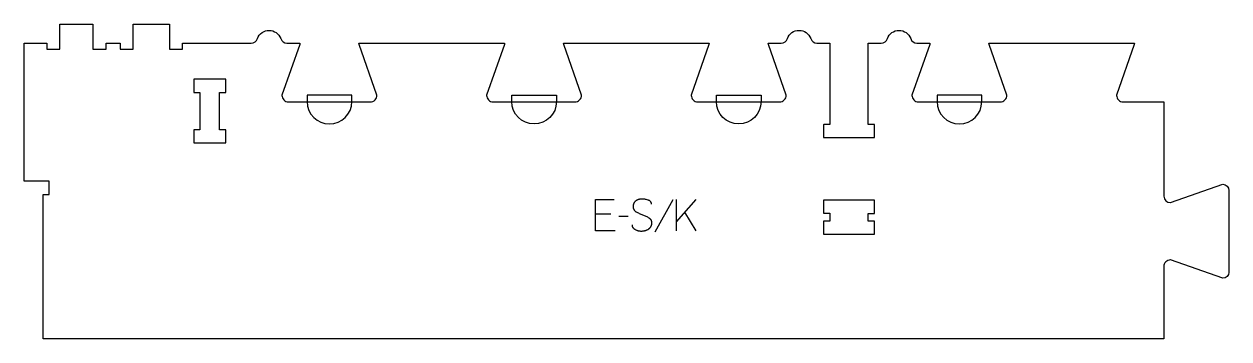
# Model space of a CAD drawing. Extents: x -546 to 601, y -133 to 166.
import ezdxf

# ---------------------------------------------------------------- set-up
doc = ezdxf.new("R2010")
doc.units = 0
for name, color, linetype in [('1_ANYTOOL_1MMDEEP_LABELS_S', 2, 'CONTINUOUS'), ('3_ANYTOOL_CUTTHROUGH_INSID', 4, 'CONTINUOUS'), ('4_ANYTOOL_CUTTHROUGH_OUTSI', 5, 'CONTINUOUS'), ('5_ANYTOOL_HALF_MILL_9MM_IN', 3, 'CONTINUOUS')]:
    doc.layers.add(name, color=color, linetype=linetype)

msp = doc.modelspace()

# ---------------------------------------------------------------- linework, layer by layer
at = {"layer": '1_ANYTOOL_1MMDEEP_LABELS_S'}
for p, q in [((71.6, -1), (54.4, -31.8)), ((75, -21.9), (93.9, -0.5)), ((75, -30.5), (75, -0.5)), ((12.5, -14.5), (-2.1, -14.5)), ((29, -16.7), (20.2, -16.7)), ((93.9, -30.5), (83.1, -12.7))]:
    msp.add_line(p, q, dxfattribs=at)
for points in [[(16.8, -30.5), (-2.1, -30.5), (-2.1, -0.5), (15.7, -0.5)], [(51.3, -5.1), (51.2, -4.9), (51.2, -4.8), (51.2, -4.8), (51.2, -4.7), (51.2, -4.6), (51.2, -4.5), (51.2, -4.4), (51.2, -4.3), (51.2, -4.2), (51.2, -4.1), (51.1, -4.1), (51.1, -4), (51.1, -3.9), (51.1, -3.8), (51, -3.7), (51, -3.7), (51, -3.6), (51, -3.5), (50.9, -3.4), (50.9, -3.4), (50.9, -3.3), (50.8, -3.2), (50.8, -3.1), (50.7, -3.1), (50.7, -3), (50.7, -2.9), (50.6, -2.9), (50.6, -2.8), (50.5, -2.7), (50.5, -2.7), (50.4, -2.6), (50.4, -2.5), (50.3, -2.5), (50.3, -2.4), (50.2, -2.4), (50.1, -2.3), (50.1, -2.3), (50, -2.2), (50, -2.1), (49.9, -2.1), (49.8, -2), (49.8, -2), (49.7, -1.9), (49.6, -1.9), (49.5, -1.8), (49.5, -1.8), (49.4, -1.7), (49.3, -1.7), (49.2, -1.7), (49.2, -1.6), (49.1, -1.6), (48.9, -1.5), (48.7, -1.4), (48.5, -1.3), (48.3, -1.3), (48.2, -1.2), (48, -1.1), (47.1, -0.9), (46.3, -0.7), (45.6, -0.6), (44.8, -0.4), (44.4, -0.4), (44, -0.3), (43.7, -0.3), (43.3, -0.3), (42.9, -0.2), (42.6, -0.2), (42.2, -0.2), (41.9, -0.2), (41.7, -0.2), (41.5, -0.2), (41.3, -0.2), (41.1, -0.2), (40.9, -0.2), (40.7, -0.3), (40.5, -0.3), (40.3, -0.3), (40.2, -0.3), (40, -0.4), (39.8, -0.4), (39.6, -0.5), (39.4, -0.5), (39.2, -0.6), (39.1, -0.6), (38.9, -0.7), (38.7, -0.7), (38.5, -0.8), (38.4, -0.8), (38.2, -0.9), (38, -1), (37.9, -1.1), (37.7, -1.1), (37.5, -1.2), (37.4, -1.3), (37.2, -1.4), (37, -1.5), (36.9, -1.6), (36.7, -1.7), (36.6, -1.8), (36.4, -1.9), (36.3, -2), (36.1, -2.2), (35.9, -2.3), (35.8, -2.4), (35.7, -2.5), (35.5, -2.6), (35.4, -2.8), (35.3, -2.9), (35.2, -3), (35, -3.2), (34.9, -3.3), (34.8, -3.5), (34.7, -3.6), (34.6, -3.8), (34.6, -3.9), (34.5, -4.1), (34.4, -4.2), (34.3, -4.4), (34.2, -4.6), (34.2, -4.7), (34.1, -4.9), (34.1, -5.1), (34, -5.3), (34, -5.4), (33.9, -5.6), (33.9, -5.8), (33.9, -6), (33.8, -6.2), (33.8, -6.4), (33.8, -6.6), (33.8, -6.8), (33.8, -7), (33.8, -7.2), (33.8, -7.4), (33.8, -7.7), (33.8, -7.9), (33.8, -8.1), (33.8, -8.3), (33.9, -8.5), (33.9, -8.7), (33.9, -8.8), (34, -9), (34, -9.2), (34.1, -9.4), (34.2, -9.6), (34.2, -9.7), (34.2, -9.7), (34.3, -9.8), (34.3, -9.9), (34.3, -10), (34.4, -10.1), (34.4, -10.1), (34.5, -10.2), (34.5, -10.3), (34.6, -10.4), (34.6, -10.5), (34.7, -10.5), (34.7, -10.6), (34.8, -10.7), (34.8, -10.8), (34.9, -10.8), (34.9, -10.9), (35, -11), (35, -11), (35.1, -11.1), (35.2, -11.2), (35.2, -11.2), (35.3, -11.3), (35.4, -11.4), (35.5, -11.5), (35.6, -11.6), (35.8, -11.7), (35.9, -11.9), (36.1, -12), (36.3, -12.1), (36.4, -12.2), (36.6, -12.3), (37.3, -12.7), (38, -13.1), (38.8, -13.4), (39.6, -13.8), (40.3, -14.1), (41.1, -14.5), (41.9, -14.8), (42.8, -15.1), (43.6, -15.4), (44.4, -15.7), (45.2, -16.1), (45.9, -16.4), (46.7, -16.8), (47.4, -17.2), (48.1, -17.6), (48.8, -18), (49, -18.1), (49.1, -18.2), (49.3, -18.4), (49.4, -18.4), (49.4, -18.5), (49.5, -18.5), (49.6, -18.6), (49.6, -18.7), (49.7, -18.7), (49.8, -18.8), (49.8, -18.9), (49.9, -18.9), (50, -19), (50, -19.1), (50.1, -19.1), (50.1, -19.2), (50.2, -19.3), (50.3, -19.4), (50.3, -19.4), (50.4, -19.5), (50.4, -19.6), (50.5, -19.7), (50.5, -19.8), (50.6, -19.8), (50.6, -19.9), (50.6, -20), (50.7, -20.1), (50.7, -20.2), (50.8, -20.2), (50.8, -20.3), (50.8, -20.4), (50.9, -20.5), (50.9, -20.6), (50.9, -20.7), (51, -20.8), (51, -20.9), (51, -21), (51.1, -21.1), (51.1, -21.3), (51.1, -21.5), (51.2, -21.7), (51.2, -21.9), (51.2, -22.1), (51.2, -22.4), (51.2, -22.6), (51.2, -22.8), (51.2, -23), (51.2, -23.2), (51.2, -23.5), (51.2, -23.7), (51.2, -23.9), (51.1, -24.2), (51.1, -24.4), (51.1, -24.6), (51, -24.8), (51, -25), (50.9, -25.2), (50.8, -25.4), (50.8, -25.6), (50.7, -25.8), (50.6, -26), (50.5, -26.2), (50.5, -26.4), (50.4, -26.6), (50.3, -26.7), (50.2, -26.9), (50.1, -27.1), (49.9, -27.2), (49.8, -27.4), (49.7, -27.6), (49.6, -27.7), (49.4, -27.9), (49.3, -28), (49.2, -28.1), (49, -28.3), (48.9, -28.4), (48.7, -28.6), (48.6, -28.7), (48.4, -28.8), (48.2, -28.9), (48, -29), (47.7, -29.3), (47.3, -29.5), (46.9, -29.7), (46.6, -29.8), (46.2, -30), (45.8, -30.1), (45.4, -30.3), (45.2, -30.3), (45, -30.4), (44.9, -30.5), (44.7, -30.5), (44.5, -30.6), (44.3, -30.6), (44.1, -30.6), (43.9, -30.7), (43.5, -30.8), (43.1, -30.8), (42.6, -30.8), (42.2, -30.9), (41.8, -30.9), (41.4, -30.9), (41, -30.9), (40.6, -30.8), (40.2, -30.8), (39.8, -30.8), (39.4, -30.7), (39, -30.6), (38.7, -30.5), (38.3, -30.4), (37.9, -30.3), (37.5, -30.2), (37.2, -30), (36.8, -29.9), (36.5, -29.7), (36.1, -29.5), (35.8, -29.3), (35.6, -29.2), (35.4, -29.1), (35.3, -29), (35.1, -28.9), (35, -28.8), (34.8, -28.7), (34.7, -28.6), (34.6, -28.5), (34.5, -28.3), (34.3, -28.2), (34.2, -28.1), (34.1, -27.9), (34.1, -27.9), (34, -27.8), (34, -27.7), (33.9, -27.7), (33.9, -27.6), (33.8, -27.5), (33.8, -27.5), (33.7, -27.4), (33.7, -27.3), (33.6, -27.2), (33.6, -27.2), (33.6, -27.1), (33.5, -27), (33.5, -26.9), (33.5, -26.9), (33.4, -26.8), (33.4, -26.7), (33.4, -26.6), (33.3, -26.5), (33.3, -26.5), (33.3, -26.3), (33.2, -26.1), (33.2, -25.9), (33.1, -25.8), (33.1, -25.6), (33.1, -25.4), (33.1, -25.2), (33, -25), (33, -24.9), (33, -24.7)]]:
    msp.add_lwpolyline(points, dxfattribs=at)
at = {"layer": '3_ANYTOOL_CUTTHROUGH_INSID'}
for points in [[(-378.8, 65.8), (-384.8, 65.8), (-384.8, 53.3), (-354.3, 53.3), (-354.3, 65.8), (-360.3, 65.8), (-360.3, 101.3), (-354.3, 101.3), (-354.3, 113.8), (-384.8, 113.8), (-384.8, 101.3), (-378.8, 101.3)], [(263.7, -33.7), (263.7, -21.2), (257.7, -21.2), (257.7, -13.8), (263.7, -13.8), (263.7, -1.3), (239.7, -1.3), (239.7, -1.2), (215.2, -1.2), (215.2, -13.7), (221.2, -13.7), (221.2, -21.2), (215.2, -21.2), (215.2, -33.7)]]:
    msp.add_lwpolyline(points, close=True, dxfattribs=at)
at = {"layer": '4_ANYTOOL_CUTTHROUGH_OUTSI'}
msp.add_lwpolyline([(-522.6, 4.3, 0.414214), (-522.3, 4.5), (-522.3, 16.5, 0.414214), (-522.6, 16.8), (-546.3, 16.8), (-546.3, 148.3), (-524.8, 148.3), (-524.8, 142.5, 0.414214), (-524.6, 142.3), (-512.6, 142.3, 0.414214), (-512.3, 142.5), (-512.3, 166.3), (-480.7, 166.3), (-480.7, 142.5, 0.414214), (-480.5, 142.3), (-468.5, 142.3, 0.414214), (-468.2, 142.5), (-468.2, 148.3), (-454.8, 148.3), (-454.8, 142.5, 0.414214), (-454.6, 142.3), (-442.6, 142.3, 0.414214), (-442.3, 142.5), (-442.3, 166.3), (-407.8, 166.3), (-407.8, 142.5, 0.414214), (-407.6, 142.3), (-395.6, 142.3, 0.414214), (-395.3, 142.5), (-395.3, 148.3), (-329.9, 148.3, 0.317837), (-324, 152.5, -0.707107), (-301.9, 152.5, 0.317837), (-296, 148.3), (-283.6, 148.3), (-283.8, 146.9), (-300.7, 98.6), (-300.7, 98.5, 0.414214), (-294.5, 92.3), (-216.5, 92.3, 0.414214), (-210.2, 98.5), (-210.2, 98.6), (-227.1, 146.9), (-227.4, 148.3), (-88.7, 148.3), (-88.9, 146.9), (-105.8, 98.6), (-105.8, 98.5, 0.414214), (-99.6, 92.3), (-21.6, 92.3, 0.414214), (-15.3, 98.5), (-15.3, 98.6), (-32.2, 146.9), (-32.5, 148.3), (106.2, 148.3), (106, 146.9), (89.1, 98.6), (89.1, 98.5, 0.414214), (95.3, 92.3), (173.3, 92.3, 0.414214), (179.6, 98.5), (179.6, 98.6), (162.7, 146.9), (162.4, 148.3), (174.8, 148.3, 0.317837), (180.7, 152.5, -0.707107), (202.9, 152.5, 0.317837), (208.8, 148.3), (221.2, 148.3), (221.2, 70.8), (215.4, 70.8, 0.414214), (215.2, 70.5), (215.2, 58.5, 0.414214), (215.4, 58.3), (263.4, 58.3, 0.414214), (263.7, 58.5), (263.7, 70.5, 0.414214), (263.4, 70.8), (257.7, 70.8), (257.7, 148.3), (270.1, 148.3, 0.317837), (276, 152.5, -0.707107), (298.1, 152.5, 0.317837), (304, 148.3), (316.4, 148.3), (316.2, 146.9), (299.3, 98.6), (299.3, 98.5, 0.414214), (305.5, 92.3), (383.5, 92.3, 0.414214), (389.8, 98.5), (389.8, 98.6), (372.9, 146.9), (372.6, 148.3), (511.3, 148.3), (511.1, 146.9), (494.2, 98.6), (494.2, 98.5, 0.414214), (500.4, 92.3), (539.2, 92.3), (539.2, 2.6, 0.411451), (545.4, -3.6), (545.5, -3.6), (595.5, 13.9, -0.412073), (601.2, 8.1), (601.2, -69.9, -0.412073), (595.5, -75.6), (545.5, -58.1), (545.4, -58.1, 0.414214), (539.2, -64.4), (539.2, -133.2), (-528.3, -133.2), (-528.3, 4.3)], format="xyb", close=True, dxfattribs=at)
at = {"layer": '5_ANYTOOL_HALF_MILL_9MM_IN'}
for points in [[(-276.7, 92.5, 1), (-234.2, 92.5), (-234.2, 98.8), (-276.7, 98.8)], [(-39.3, 92.5, -1), (-81.8, 92.5), (-81.8, 98.8), (-39.3, 98.8)], [(155.6, 92.5, -1), (113.1, 92.5), (113.1, 98.8), (155.6, 98.8)], [(323.3, 92.5, 1), (365.8, 92.5), (365.8, 98.8), (323.3, 98.8)]]:
    msp.add_lwpolyline(points, format="xyb", close=True, dxfattribs=at)

doc.saveas('drawing.dxf')
